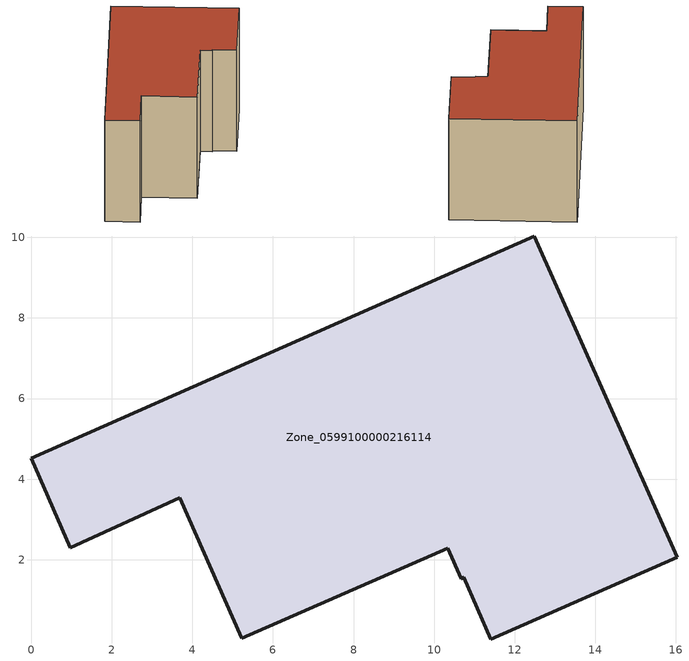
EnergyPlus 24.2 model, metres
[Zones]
Zone_0599100000216114
 floor ground (C_G): 0,4.52 12.49,10.04 16.04,2.06 11.41,0.03 10.73,1.57 10.67,1.53 10.33,2.29 5.22,0.05 3.69,3.53 0.97,2.3 z0
 wall outside (C_F): 12.49,10.04 0,4.52 0.97,2.3 3.69,3.53 5.22,0.05 10.33,2.29 10.67,1.53 10.73,1.57 11.41,0.03 16.04,2.06 12.49,10.04 z0:8.33
 roof outside (C_R): 10.67,1.53 10.73,1.57 11.41,0.03 16.04,2.06 12.49,10.04 0,4.52 0.97,2.3 3.69,3.53 5.22,0.05 10.33,2.29 z8.33
[BUILDING]
Pand.0599100000216114: North Axis=0; Terrain=City; Loads Convergence Tolerance Value=0.04; Temperature Convergence Tolerance Value=0.4; Solar Distribution=FullExterior; Maximum Number of Warmup Days=25; Minimum Number of Warmup Days=1
[Site:Location]
Rotterdam.The.Hague.AP_ZH_NLD Design_Conditions: Latitude=51.96; Longitude=4.45; Time Zone=1; Elevation=-4.5
[SITE:GROUNDTEMPERATURE:BUILDINGSURFACE]
18, 18, 18, 18, 18, 18, 18, 18, 18, 18, 18, 18
[MATERIAL] Thermal Absorptance=0.9; Solar Absorptance=0.7; Visible Absorptance=0.7
Name | Roughness | Thickness | Conductivity | Density | Specific Heat
G.TC.1975-1991 | MediumSmooth | 0.15 | 0.288461 | 540 | 1210
F.TC.1975-1991 | Rough | 0.3 | 0.230769 | 1920 | 840
R.TC.1975-1991 | MediumRough | 0.2 | 0.153846 | 1500 | 1000
[CONSTRUCTION]
C_G: G.TC.1975-1991
C_F: F.TC.1975-1991
C_R: R.TC.1975-1991
[ZONE]
Zone_0599100000216114: Type=1; Multiplier=1; Ceiling Height=Autocalculate; Volume=Autocalculate; Floor Area=autocalculate; Part of Total Floor Area=Yes
[ZONEINFILTRATION:DESIGNFLOWRATE]
Infil_Zone_0599100000216114: Zone or ZoneList or Space or SpaceList=Zone_0599100000216114; Schedule=AlwaysOn; Design Flow Rate Calculation Method=Flow/Area; Flow Rate per Floor Area=0.003; Constant Term Coefficient=1; Temperature Term Coefficient=0; Velocity Term Coefficient=0; Velocity Squared Term Coefficient=0
[HVACTEMPLATE:ZONE:IDEALLOADSAIRSYSTEM]
Zone_0599100000216114: Maximum Heating Supply Air Temperature=50; Minimum Cooling Supply Air Temperature=13; Maximum Heating Supply Air Humidity Ratio=0.0156; Minimum Cooling Supply Air Humidity Ratio=0.0077; Heating Limit=NoLimit; Cooling Limit=NoLimit; Dehumidification Control Type=ConstantSensibleHeatRatio; Cooling Sensible Heat Ratio=0.7; Dehumidification Setpoint=60; Humidification Control Type=None; Humidification Setpoint=30; Outdoor Air Method=None; Outdoor Air Flow Rate per Person=0.00944; Outdoor Air Flow Rate per Zone Floor Area=0; Outdoor Air Flow Rate per Zone=0; Demand Controlled Ventilation Type=None; Outdoor Air Economizer Type=NoEconomizer; Heat Recovery Type=None; Sensible Heat Recovery Effectiveness=0.7; Latent Heat Recovery Effectiveness=0.65
[ZONECONTROL:THERMOSTAT]
ThermostatControl_Zone_0599100000216114: Zone or ZoneList=Zone_0599100000216114; Control Type Schedule=DualSetpointControlType; Control 1=Thermostat_Zone_0599100000216114; Temperature Difference Between Cutout And Setpoint=0
[THERMOSTATSETPOINT:DUALSETPOINT]
Thermostat_Zone_0599100000216114: Heating Setpoint Temperature Schedule=HeatingSetpoint_Zone_0599100000216114; Cooling Setpoint Temperature Schedule=CoolingSetpoint_Zone_0599100000216114
[SCHEDULE:COMPACT]
HeatingSetpoint_Zone_0599100000216114: Through: 12/31, For: AllDays, Until: 24:00, 21
CoolingSetpoint_Zone_0599100000216114: Through: 12/31, For: AllDays, Until: 24:00, 24
DualSetpointControlType: Through: 12/31, For: AllDays, Until: 24:00, 4
AlwaysOn: Through: 12/31, For: AllDays, Until: 24:00, 1
